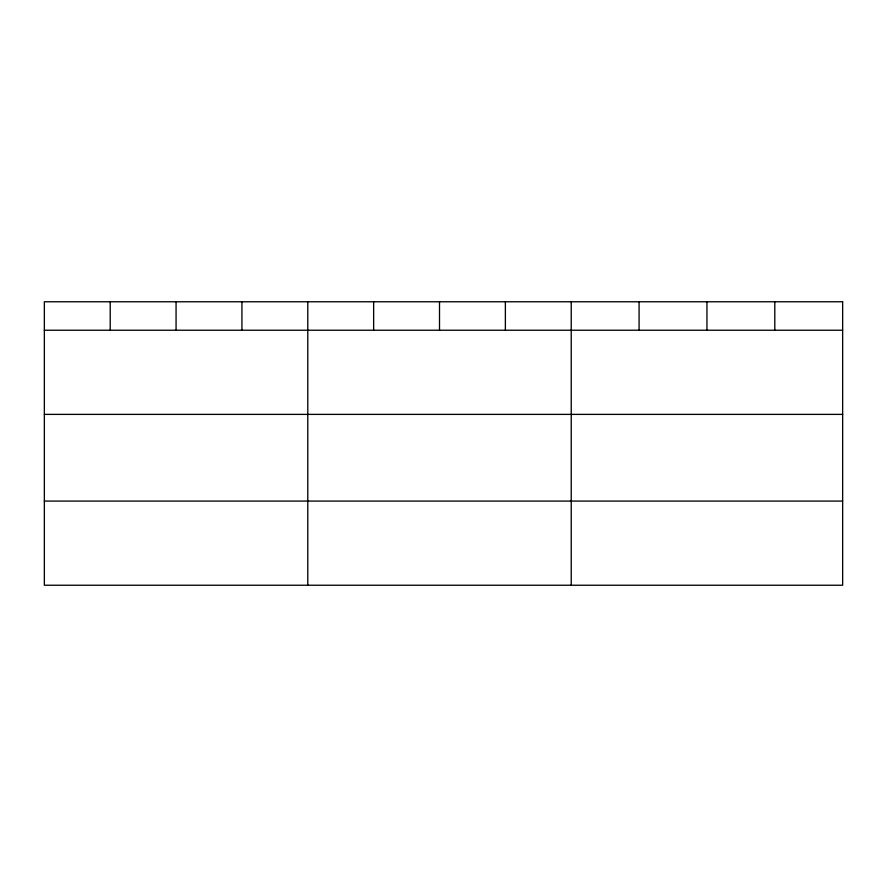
<?xml version="1.0" encoding="UTF-8"?>
<svg xmlns="http://www.w3.org/2000/svg" width="887" height="887" viewBox="0 0 887 887"><rect width="100%" height="100%" fill="white"/><g stroke="black" fill="none" stroke-linecap="round" stroke-linejoin="round"><path stroke-width="1.33" d="M44.35 330.23L842.65 330.23M44.35 414.384L842.65 414.384M44.35 501.077L842.65 501.077M774.794 301.768L774.794 330.23M706.939 301.768L706.939 330.23M639.083 301.768L639.083 330.23M571.228 301.768L571.228 585.232M505.368 301.768L505.368 330.23M439.508 301.768L439.508 330.23M373.649 301.768L373.649 330.23M307.789 301.768L307.789 585.232M241.929 301.768L241.929 330.23M176.07 301.768L176.07 330.23M110.21 301.768L110.21 330.23M842.65 301.768L44.35 301.768L44.35 585.232L842.65 585.232L842.65 301.768"/></g></svg>
